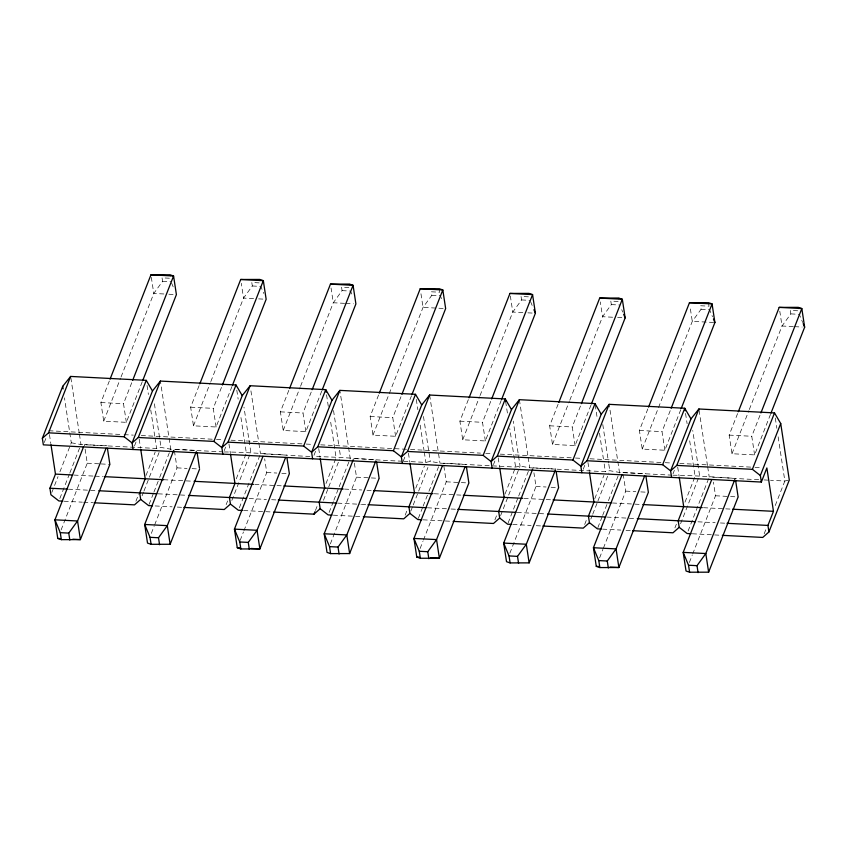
<?xml version="1.0" encoding="UTF-8"?>
<svg xmlns="http://www.w3.org/2000/svg" width="847" height="847" viewBox="0 0 847 847"><rect width="100%" height="100%" fill="white"/><g stroke="black" fill="none" stroke-linecap="round" stroke-linejoin="round"><path stroke-width="0.64" stroke-dasharray="4.24 3.18" d="M44.266 442.494L46.109 437.793M51.868 492.351L58.03 476.628M59.925 471.8L71.296 442.79L64.478 397.868M59.841 498.502L69.454 473.971M69.93 472.742L79.544 448.211M142.222 381.817L126.341 422.335L103.726 421.171L100.899 402.537L109.559 380.43M61.1 529.947L87.252 463.214L84.425 444.59L107.04 445.755M103.726 421.171L120.57 378.185M121.057 376.957L153.783 293.454L162.571 281.331L162.042 277.837L170.522 278.282L169.993 274.788M126.341 422.335L123.514 403.712L132.174 381.605M134.472 445.977L136.325 441.276M135.933 501.191L138.813 493.833M146.023 475.432L155.16 452.129M142.095 495.791L143.514 492.16M143.99 490.953L160.094 449.852M149.104 504.378L153.434 493.335M153.91 492.107L159.204 478.619M159.681 477.39L170.734 449.185L160.591 382.368M231.972 386.465L216.091 426.994L193.476 425.819L190.649 407.195L199.797 383.86M151.327 533.388L154.175 526.103M154.652 524.896L177.002 467.862L174.175 449.238L196.79 450.413M193.476 425.819L210.321 382.833M210.808 381.605L243.534 298.102L252.321 285.979L251.792 282.485L260.273 282.93L259.743 279.436M216.091 426.994L213.264 408.36L221.925 386.253M224.233 450.625L225.609 447.1M226.16 504.611L227.61 500.937M236.26 478.862L246.35 453.103L240.495 414.554M231.845 500.439L250.797 452.086L243.978 407.174M239.341 507.798L260.008 455.061M321.722 391.113L305.841 431.642L283.226 430.467L280.399 411.843L289.06 389.736M240.125 540.471L243.449 531.969M243.925 530.762L266.752 472.52L264.677 458.852M283.226 430.467L300.071 387.492M300.558 386.264L333.284 302.75L342.082 290.637L341.542 287.144L350.023 287.578L349.493 284.084M305.841 431.642L303.014 413.018L311.675 390.912M313.983 455.273L315.825 450.572M315.433 510.497L317.837 504.357M326.01 483.51L336.1 457.751L330.245 419.201M323.49 500.259L328.234 488.168M328.7 486.961L339.594 459.159M329.091 512.456L333.411 501.413M333.898 500.185L338.705 487.925M339.181 486.697L350.235 458.492L340.092 391.663M411.473 395.771L395.591 436.29L372.976 435.125L370.15 416.491L378.821 394.384M330.351 543.901L356.502 477.168L353.866 459.783M372.976 435.125L423.034 307.408L431.832 295.285L431.292 291.792L439.773 292.236L439.244 288.742M395.591 436.29L392.764 417.666L401.912 394.331M403.267 461.107L405.11 456.406M405.184 515.145L407.587 509.015M415.761 488.168L424.411 466.083M410.869 510.953L412.764 506.114M413.241 504.907L427.926 467.438M418.354 518.332L422.685 507.289M423.161 506.061L428.455 492.573M428.931 491.345L439.508 464.368M501.223 400.419L485.342 440.948L462.727 439.773L459.9 421.15L468.571 399.043M420.101 548.56L422.949 541.275M423.426 540.068L446.253 481.816L443.616 464.431M462.727 439.773L479.571 396.788M480.058 395.56L512.784 312.056L521.583 299.933L521.043 296.45L529.523 296.884M485.342 440.948L482.515 422.314L491.175 400.218M493.483 464.58L494.86 461.054M494.934 519.793L497.337 513.663M505.034 494.045L515.601 467.057L509.746 428.508M500.619 515.601L508.2 496.268M508.676 495.061L520.047 466.051L513.229 421.128M508.105 522.98L518.205 497.231M518.682 496.003L529.259 469.016M590.984 405.067L575.092 445.596L552.488 444.421L549.65 425.797L558.321 403.691M509.852 553.207L536.003 486.474L533.928 472.817M552.488 444.421L569.322 401.446M569.809 400.218L602.535 316.704L611.333 304.592L610.803 301.098L619.284 301.532L618.744 298.038M575.092 445.596L572.265 426.973L580.936 404.866M583.234 469.227L585.076 464.527M584.684 524.452L587.087 518.322M594.785 498.692L603.911 475.389M590.846 519.052L592.265 515.421M592.741 514.214L597.484 502.123M597.95 500.916L608.845 473.113M597.855 527.639L602.185 516.596M602.662 515.368L607.955 501.879M608.432 500.651L619.485 472.446L609.342 405.618M680.734 409.726L664.853 450.244L642.238 449.079L639.4 430.445L648.548 407.121M599.602 557.866L602.926 549.364M603.403 548.157L625.753 491.122L623.307 474.976M642.238 449.079L692.285 321.362L701.083 309.24L700.554 305.746L709.034 306.19L708.494 302.697M664.853 450.244L662.015 431.621L670.686 409.514M672.984 473.886L674.36 470.36M674.921 527.872L676.361 524.198M685.011 502.123L695.101 476.363L689.246 437.814M680.596 523.7L699.548 475.347L692.73 430.435M688.092 531.058L708.759 478.322M770.484 414.374L754.603 454.903L731.988 453.727L729.151 435.104L737.822 412.997M689.352 562.514L692.2 555.23M692.677 554.023L715.503 495.77L713.428 482.112M731.988 453.727L748.833 410.742M749.309 409.514L782.035 326.01L790.833 313.888L790.304 310.404L798.785 310.838L798.245 307.345M754.603 454.903L751.765 436.269L760.437 414.172M764.185 533.748L766.588 527.617M775.238 505.543L784.851 481.011L778.022 436.036M71.296 442.79L80.984 444.537L156.6 448.455L161.046 447.438L170.734 449.185L222.888 451.885M402.389 461.192C372.585 460.133 343.501 456.851 313.941 456.607M403.691 461.255L425.85 462.409L430.297 461.393L439.985 463.14L515.601 467.057L520.047 466.051L529.735 467.788L555.812 469.143M557.114 469.206L605.351 471.715L609.798 470.699L619.485 472.446L671.639 475.146M788.186 480.26L784.851 481.011L770.516 480.27M162.571 281.331L171.052 281.765M252.321 285.979L260.802 286.424L263.724 293.433M342.082 290.637L350.552 291.072L352.5 295.751M431.832 295.285L440.313 295.73L442.737 301.564M521.583 299.933L530.063 300.378M611.333 304.592L619.813 305.026M701.083 309.24L709.564 309.684L712.475 316.693M790.833 313.888L799.314 314.332L802.712 322.506M163.831 293.973L153.783 293.454L151.338 277.382M168.86 294.227L175.138 294.555M253.581 298.62L243.534 298.102L241.289 283.311M258.61 298.885L264.889 299.203M344.591 303.342L333.284 302.75L331.039 287.969M345.851 303.406L353.379 303.798M443.14 308.446L423.034 307.408L420.79 292.617M522.832 312.575L512.784 312.056L510.349 295.995M527.861 312.839L534.139 313.168M612.582 317.233L602.535 316.704L600.29 301.924M617.611 317.487L622.64 317.752M713.64 322.463L692.285 321.362L690.04 306.572M793.343 326.593L782.035 326.01L779.791 311.23M794.602 326.667L802.141 327.048M100.899 402.537L123.514 403.712M190.649 407.195L213.264 408.36M280.399 411.843L303.014 413.018M370.15 416.491L392.764 417.666M459.9 421.15L482.515 422.314M549.65 425.797L572.265 426.973M639.4 430.445L662.015 431.621M729.151 435.104L751.765 436.269M48.872 430.742L122.783 434.575M124.107 434.638L133.339 435.125M141.258 435.527L215.17 439.36M216.493 439.434L223.089 439.773M231.009 440.186L304.92 444.019M306.243 444.082L312.839 444.421M320.759 444.834L406.549 449.281M410.509 449.482L480.471 453.113M485.744 453.389L492.351 453.727M500.27 454.14L574.181 457.973M575.494 458.036L582.101 458.375M590.02 458.788L663.932 462.621M665.244 462.684L671.851 463.034M679.77 463.436L753.682 467.269M754.995 467.343L761.601 467.682M263.925 453.886L286.54 455.061M354.935 458.608L373.781 459.582M443.426 463.193L466.041 464.368M533.176 467.84L555.791 469.016M622.926 472.499L645.541 473.664M712.676 477.147L735.291 478.322M224.19 451.959C253.751 452.203 282.834 455.474 312.638 456.544M672.942 475.209C701.644 475.432 729.849 478.608 758.785 479.667M763.994 479.931L769.214 480.207M87.252 463.214L99.819 463.86M101.068 463.934L109.866 464.389M177.002 467.862L187.049 468.391M192.078 468.645L199.617 469.037M266.752 472.52L276.8 473.039M281.829 473.293L289.367 473.685M356.502 477.168L379.117 478.343M446.253 481.816L460.069 482.536M461.329 482.599L468.867 482.991M536.003 486.474L546.05 486.993M551.079 487.258L558.618 487.639M625.753 491.122L635.811 491.641M640.83 491.906L648.368 492.298M715.503 495.77L729.331 496.49M730.58 496.554L738.118 496.945M73.933 475.072L93.731 476.099M95.055 476.162L102.974 476.575M163.683 479.72L184.805 480.81M186.128 480.884L192.724 481.223M254.756 484.442L282.475 485.871M344.507 489.09L361.669 489.979M366.942 490.254L372.225 490.529M434.257 493.748L455.379 494.839M456.692 494.902L463.298 495.251M524.007 498.396L551.725 499.836M612.434 502.98L633.556 504.071M634.879 504.145L641.475 504.484M703.508 507.702L731.226 509.132M68.406 489.174L97.447 490.678M158.156 493.822L187.198 495.326M249.23 498.544L266.392 499.434M271.665 499.709L276.948 499.984M337.657 503.129L360.102 504.293M361.415 504.357L366.698 504.632M427.407 507.777L449.852 508.941M451.165 509.015L456.448 509.28M517.157 512.435L546.199 513.938M606.907 517.083L628.029 518.173M629.353 518.248L635.949 518.586M697.981 521.805L715.143 522.694M720.416 522.97L725.699 523.234M64.086 501.223L82.339 502.165M83.641 502.239L92.768 502.705M155.149 505.945L172.089 506.824M177.309 507.088L182.518 507.364M243.587 510.529L272.268 512.012M333.337 515.177L362.029 516.659M423.087 519.825L451.779 521.318M512.848 524.484L531.09 525.426M536.31 525.701L541.529 525.966M602.598 529.131L620.851 530.074M626.06 530.349L631.28 530.614M692.348 533.779L721.03 535.272M621.751 309.706L622.725 312.035M530.54 301.543L532.488 306.222M171.539 282.94L173.487 287.609M775.291 418.047L776.858 428.328M699.093 410.276L707.478 465.532M707.679 466.813L709.235 477.094M685.541 413.4L687.108 423.68M677.706 467.131L679.061 476.056M602.778 424.495L608.622 463.002M608.824 464.283L609.798 470.699M595.208 404.887L597.156 417.74M599.496 433.156L603.403 458.862M604.186 463.997L605.351 471.715M587.956 462.483L589.311 471.408M519.391 399.689L527.977 456.226M528.179 457.507L529.735 467.788M505.648 401.52L507.798 415.655M498.205 457.825L499.561 466.761M429.641 395.03L439.985 463.14M423.479 416.48L430.297 461.393M416.29 399.445L417.857 409.715M420.197 425.141L424.093 450.837M424.294 452.129L425.85 462.409M408.455 453.177L409.81 462.102M333.527 410.541L338.789 445.194M339.573 450.329L340.547 456.745M326.54 394.787L328.297 406.359M318.705 448.529L320.06 457.454M250.924 390.869L258.727 442.272M258.928 443.553L260.484 453.833M236.789 390.139L238.155 399.128M228.955 443.87L230.31 452.806M154.419 403.807L159.871 439.741M160.072 441.022L161.046 447.438M147.039 385.48L148.405 394.48M150.745 409.906L154.842 436.883M155.043 438.174L156.6 448.455M139.204 439.222L140.56 448.148M70.841 377.709L79.226 432.965M79.427 434.257L80.984 444.537M49.454 434.564L50.809 443.5"/><path stroke-width="1.27" d="M722.332 535.336L762.745 537.432L768.928 531.98L767.933 525.426L773.459 511.323L766.874 467.957L761.347 482.059L43.345 444.844L42.35 438.301L62.72 386.327L70.64 376.428L146.256 380.345L152.471 390.975L132.1 442.949L133.095 449.503M42.35 438.301L48.533 432.838L70.64 376.428M62.784 501.149L58.877 500.948L50.926 494.764L49.931 488.211L55.457 474.108L51 444.77M83.472 447.015L54.939 519.814L57.765 538.448L61.344 539.655L80.38 539.613L109.866 464.389L107.41 448.243M110.046 379.202L150.957 274.82L169.993 274.788L173.571 275.995L176.398 294.618L142.709 380.589M106.087 448.179L77.553 520.99L68.755 533.112L69.825 540.09M132.661 380.377L173.571 275.995L150.957 274.82M48.533 432.838L124.149 436.766L146.256 380.345M124.149 436.766L132.1 442.949L138.283 437.497L160.39 381.076L236.006 384.993L242.221 395.623L221.85 447.597L222.846 454.151M173.699 450.456L144.689 524.473L147.516 543.096L151.094 544.303L170.131 544.272L199.617 469.037M199.797 383.86L240.707 279.478L259.743 279.436L263.322 280.643L266.149 299.277L232.459 385.237M196.313 451.62L167.304 525.638L158.505 537.76L159.575 544.748M222.412 385.025L263.322 280.643L240.707 279.478M138.283 437.497L213.899 441.414L236.006 384.993M213.899 441.414L221.85 447.597L228.034 442.145L250.14 385.724L325.756 389.652L331.971 400.282L311.601 452.256L312.596 458.799M262.972 456.321L234.439 529.121L237.266 547.744L240.844 548.962L259.881 548.92L289.367 473.685L286.911 457.549M289.547 388.508L330.457 284.126L349.493 284.084L353.072 285.301L355.899 303.925L322.209 389.885M285.587 457.486L257.054 530.296L248.266 542.408L249.325 549.396M312.162 389.684L353.072 285.301L330.457 284.126M228.034 442.145L303.65 446.062L325.756 389.652L326.148 392.214M303.65 446.062L311.601 452.256L317.784 446.803L339.891 390.382L415.506 394.3L421.721 404.93L401.351 456.904L402.346 463.457M273.581 512.075L313.993 514.171L314.957 511.726M353.199 459.752L324.189 533.769L327.016 552.403L330.595 553.61L349.631 553.567L379.117 478.343L376.661 462.197M379.297 393.156L420.207 288.774L439.244 288.742L442.822 289.949L445.649 308.573L411.96 394.543M375.814 460.927L346.804 534.944L338.017 547.067L339.075 554.044M401.912 394.331L442.822 289.949L420.207 288.774M317.784 446.803L393.4 450.72L415.506 394.3M393.4 450.72L401.351 456.904L407.534 451.451L429.641 395.03L505.267 398.948L511.472 409.577L491.101 461.562L492.096 468.105M442.473 465.617L413.939 538.427L416.766 557.051L420.345 558.258L439.381 558.226L468.867 482.991L466.422 466.845M469.047 397.815L509.958 293.433L528.994 293.39L532.572 294.597L535.399 313.231L501.71 399.191M465.088 466.792L436.554 539.592L427.767 551.715L428.826 558.702M491.662 398.99L532.572 294.597L509.958 293.433M407.534 451.451L483.15 455.368L505.267 398.948L505.648 401.52M483.15 455.368L491.101 461.562L497.284 456.099L519.391 399.689L595.018 403.606L601.222 414.236L580.851 466.21L581.847 472.753M532.699 469.058L503.69 543.075L506.517 561.699L510.095 562.916L529.131 562.874L558.618 487.639L556.172 471.504M558.798 402.463L599.708 298.08L618.744 298.038L622.323 299.256L625.15 317.879L591.46 403.839M555.314 470.233L526.305 544.25L517.517 556.363L518.576 563.35M581.413 403.638L622.323 299.256L599.708 298.08M497.284 456.099L572.9 460.016L595.018 403.606M572.9 460.016L580.851 466.21L587.035 460.757L609.152 404.337L684.768 408.254L690.972 418.884L670.602 470.858L671.597 477.412M621.973 474.923L593.44 547.723L596.277 566.357L599.845 567.564L618.882 567.522L648.368 492.298L645.922 476.152M648.548 407.121L689.458 302.728L708.494 302.697L712.073 303.904L714.9 322.527L681.21 408.498M644.588 476.099L616.055 548.898L607.267 561.021L608.326 567.998M671.163 408.286L712.073 303.904L689.458 302.728M587.035 460.757L662.65 464.675L684.768 408.254L685.149 410.827M662.65 464.675L670.602 470.858L676.785 465.405L698.902 408.985L774.518 412.902L780.722 423.532L789.298 480.005L768.928 531.98M711.724 479.571L683.19 552.382L686.028 571.005L689.596 572.212L708.632 572.18L738.118 496.945L735.672 480.8M738.298 411.769L779.208 307.387L798.245 307.345L801.823 308.552L804.65 327.186L770.961 413.145M734.815 479.529L705.805 553.546L697.017 565.669L698.076 572.657M760.913 412.944L801.823 308.552L779.208 307.387M676.785 465.405L752.401 469.323L774.518 412.902M761.347 482.059L760.352 475.516L780.722 423.532M152.471 390.975L160.39 381.076M242.221 395.623L250.14 385.724M331.971 400.282L339.891 390.382M421.721 404.93L429.641 395.03M511.472 409.577L519.391 399.689M601.222 414.236L609.152 404.337M690.972 418.884L698.902 408.985M140.75 449.429L145.208 478.767L139.681 492.869L140.676 499.412L134.493 504.865L94.081 502.779M230.5 454.077L234.958 483.415L229.431 497.517L230.426 504.071L224.243 509.523L183.831 507.427M313.993 514.171L320.177 508.719L319.181 502.165L324.708 488.063L320.251 458.725M410.001 463.383L414.458 492.721L408.932 506.824L409.927 513.367L403.744 518.83L363.331 516.734M499.751 468.031L504.209 497.369L498.682 511.472L499.677 518.025L493.494 523.478L453.081 521.381M589.501 472.679L593.959 502.017L588.432 516.13L589.427 522.673L583.244 528.126L542.832 526.029M679.252 477.337L683.709 506.675L678.182 520.778L679.178 527.321L672.994 532.784L632.582 530.688M55.457 474.108L72.62 474.998M104.287 476.639L163.683 479.72M194.048 481.297L253.433 484.368M283.798 485.945L343.183 489.026M373.548 490.593L432.933 493.674M463.298 495.251L522.684 498.322M553.049 499.899L611.121 502.906M642.799 504.547L702.195 507.628M732.549 509.206L773.459 511.323M49.931 488.211L67.093 489.1M98.76 490.741L156.843 493.759M188.51 495.4L246.593 498.407M278.261 500.048L336.344 503.054M368.022 504.696L426.094 507.713M457.772 509.354L515.844 512.361M547.522 514.002L605.594 517.009M637.272 518.66L695.345 521.667M727.022 523.308L767.933 525.426M152.534 505.807L148.627 505.606L140.676 499.412M242.284 510.455L238.378 510.254L230.426 504.071M332.035 515.114L328.128 514.902L320.177 508.719M421.785 519.762L417.878 519.56L409.927 513.367M511.535 524.409L507.628 524.208L499.677 518.025M601.285 529.068L597.379 528.856L589.427 522.673M691.036 533.716L687.129 533.515L679.178 527.321M72.842 539.221L80.38 539.613L77.553 520.99L54.939 519.814L60.275 532.668L68.755 533.112M170.131 544.272L167.304 525.638L144.689 524.473L150.025 537.316L158.505 537.76M251.093 548.464L259.881 548.92L257.054 530.296L234.439 529.121L239.786 541.974L248.266 542.408M349.631 553.567L346.804 534.944L324.189 533.769L329.536 546.622L338.017 547.067M430.594 557.771L439.381 558.226L436.554 539.592L413.939 538.427L419.286 551.27L427.767 551.715M529.131 562.874L526.305 544.25L503.69 543.075L509.036 555.928L517.517 556.363M610.094 567.067L618.882 567.522L616.055 548.898L593.44 547.723L598.787 560.576L607.267 561.021M708.632 572.18L705.805 553.546L683.19 552.382L688.537 565.235L697.017 565.669M57.765 538.448L60.285 538.576M237.266 547.744L239.786 547.882M416.766 557.051L419.286 557.178M596.277 566.357L598.787 566.484M752.401 469.323L760.352 475.516M803.189 323.681L804.65 327.186M713.439 319.023L714.9 322.527M623.688 314.375L625.15 317.879M533.938 309.727L535.399 313.231M688.537 565.235L689.596 572.212M598.787 560.576L599.845 567.564M509.036 555.928L510.095 562.916M419.286 551.27L420.345 558.258M329.536 546.622L330.595 553.61M239.786 541.974L240.844 548.962M197.16 452.891L199.426 467.798M150.025 537.316L151.094 544.303M62.72 386.327L63.112 388.889M60.275 532.668L61.344 539.655"/></g></svg>
